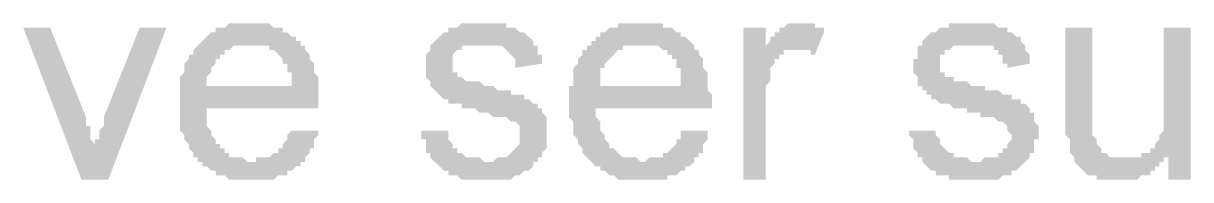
# Model space of a CAD drawing. Header units: millimetres. Extents: x 3949 to 6037, y -1956 to 1273.
# Drawn here: x 4905.26 to 4918, y -1666.15 to -1664.44 of the extents above; entities that cross this region are included whole.
import ezdxf

# ---------------------------------------------------------------- set-up
doc = ezdxf.new("R2010")
doc.units = ezdxf.units.MM
doc.layers.add('PADRÃO DE ENTRADA', color=7, linetype='Continuous', lineweight=0)

msp = doc.modelspace()

# ---------------------------------------------------------------- hatches: boundary and pattern name
at = {"layer": 'PADRÃO DE ENTRADA', "transparency": 33554559}
for points in [[(4905.896, -1666.15), (4905.261, -1664.49), (4905.554, -1664.49), (4905.945, -1665.466), (4905.945, -1665.515), (4905.945, -1665.515), (4905.945, -1665.564), (4905.994, -1665.564), (4905.994, -1665.613), (4905.994, -1665.662), (4905.994, -1665.662), (4905.994, -1665.71), (4906.042, -1665.759), (4906.042, -1665.759), (4906.042, -1665.808), (4906.042, -1665.759), (4906.042, -1665.759), (4906.042, -1665.71), (4906.091, -1665.71), (4906.091, -1665.662), (4906.091, -1665.613), (4906.091, -1665.613), (4906.14, -1665.564), (4906.14, -1665.515), (4906.14, -1665.515), (4906.14, -1665.466), (4906.531, -1664.49), (4906.823, -1664.49), (4906.189, -1666.15)], [(4909.606, -1665.613), (4909.899, -1665.613), (4909.899, -1665.613), (4909.899, -1665.662), (4909.899, -1665.71), (4909.899, -1665.71), (4909.948, -1665.759), (4909.948, -1665.759), (4909.948, -1665.808), (4909.997, -1665.808), (4909.997, -1665.857), (4909.997, -1665.857), (4910.046, -1665.857), (4910.046, -1665.857), (4910.094, -1665.906), (4910.094, -1665.906), (4910.143, -1665.906), (4910.192, -1665.906), (4910.192, -1665.906), (4910.241, -1665.906), (4910.29, -1665.955), (4910.29, -1665.955), (4910.339, -1665.955), (4910.339, -1665.955), (4910.387, -1665.955), (4910.436, -1665.906), (4910.436, -1665.906), (4910.485, -1665.906), (4910.534, -1665.906), (4910.534, -1665.906), (4910.583, -1665.857), (4910.583, -1665.857), (4910.583, -1665.857), (4910.631, -1665.808), (4910.631, -1665.808), (4910.68, -1665.759), (4910.68, -1665.759), (4910.68, -1665.71), (4910.68, -1665.71), (4910.68, -1665.662), (4910.68, -1665.662), (4910.68, -1665.613), (4910.68, -1665.564), (4910.68, -1665.564), (4910.631, -1665.515), (4910.631, -1665.515), (4910.583, -1665.515), (4910.583, -1665.515), (4910.583, -1665.515), (4910.534, -1665.466), (4910.485, -1665.466), (4910.485, -1665.466), (4910.436, -1665.466), (4910.387, -1665.466), (4910.339, -1665.418), (4910.339, -1665.418), (4910.29, -1665.418), (4910.241, -1665.418), (4910.192, -1665.369), (4910.143, -1665.369), (4910.143, -1665.369), (4910.094, -1665.369), (4910.046, -1665.369), (4910.046, -1665.32), (4909.997, -1665.32), (4909.997, -1665.32), (4909.948, -1665.32), (4909.948, -1665.32), (4909.899, -1665.32), (4909.899, -1665.271), (4909.899, -1665.271), (4909.85, -1665.271), (4909.85, -1665.271), (4909.802, -1665.222), (4909.802, -1665.222), (4909.753, -1665.173), (4909.753, -1665.173), (4909.753, -1665.173), (4909.704, -1665.125), (4909.704, -1665.125), (4909.704, -1665.076), (4909.655, -1665.027), (4909.655, -1665.027), (4909.655, -1664.978), (4909.655, -1664.929), (4909.655, -1664.929), (4909.655, -1664.929), (4909.655, -1664.881), (4909.655, -1664.832), (4909.655, -1664.832), (4909.655, -1664.783), (4909.704, -1664.734), (4909.704, -1664.734), (4909.704, -1664.685), (4909.704, -1664.685), (4909.753, -1664.636), (4909.753, -1664.636), (4909.802, -1664.588), (4909.802, -1664.588), (4909.85, -1664.539), (4909.85, -1664.539), (4909.85, -1664.539), (4909.899, -1664.539), (4909.899, -1664.49), (4909.948, -1664.49), (4909.997, -1664.49), (4909.997, -1664.49), (4910.046, -1664.441), (4910.046, -1664.441), (4910.094, -1664.441), (4910.094, -1664.441), (4910.143, -1664.441), (4910.192, -1664.441), (4910.192, -1664.441), (4910.241, -1664.441), (4910.29, -1664.441), (4910.29, -1664.441), (4910.339, -1664.441), (4910.387, -1664.441), (4910.387, -1664.441), (4910.436, -1664.441), (4910.485, -1664.441), (4910.485, -1664.441), (4910.534, -1664.441), (4910.534, -1664.49), (4910.583, -1664.49), (4910.631, -1664.49), (4910.631, -1664.49), (4910.68, -1664.539), (4910.729, -1664.539), (4910.729, -1664.539), (4910.778, -1664.588), (4910.778, -1664.588), (4910.778, -1664.588), (4910.827, -1664.636), (4910.827, -1664.636), (4910.827, -1664.685), (4910.876, -1664.685), (4910.876, -1664.734), (4910.876, -1664.734), (4910.876, -1664.783), (4910.924, -1664.783), (4910.924, -1664.832), (4910.924, -1664.881), (4910.924, -1664.881), (4910.631, -1664.929), (4910.631, -1664.881), (4910.631, -1664.881), (4910.631, -1664.832), (4910.631, -1664.832), (4910.583, -1664.783), (4910.583, -1664.783), (4910.534, -1664.734), (4910.534, -1664.734), (4910.534, -1664.734), (4910.485, -1664.685), (4910.485, -1664.685), (4910.436, -1664.685), (4910.387, -1664.685), (4910.387, -1664.685), (4910.339, -1664.685), (4910.29, -1664.685), (4910.29, -1664.685), (4910.241, -1664.685), (4910.192, -1664.685), (4910.192, -1664.685), (4910.143, -1664.685), (4910.094, -1664.685), (4910.094, -1664.685), (4910.046, -1664.685), (4910.046, -1664.734), (4909.997, -1664.734), (4909.997, -1664.734), (4909.997, -1664.734), (4909.948, -1664.783), (4909.948, -1664.783), (4909.948, -1664.832), (4909.948, -1664.832), (4909.948, -1664.881), (4909.948, -1664.929), (4909.948, -1664.929), (4909.948, -1664.978), (4909.948, -1664.978), (4909.997, -1664.978), (4909.997, -1665.027), (4910.046, -1665.027), (4910.046, -1665.027), (4910.046, -1665.027), (4910.094, -1665.076), (4910.094, -1665.076), (4910.143, -1665.076), (4910.143, -1665.076), (4910.192, -1665.076), (4910.241, -1665.076), (4910.29, -1665.125), (4910.339, -1665.125), (4910.339, -1665.125), (4910.339, -1665.125), (4910.387, -1665.125), (4910.436, -1665.173), (4910.485, -1665.173), (4910.534, -1665.173), (4910.534, -1665.173), (4910.583, -1665.173), (4910.583, -1665.222), (4910.631, -1665.222), (4910.68, -1665.222), (4910.68, -1665.222), (4910.68, -1665.222), (4910.729, -1665.222), (4910.729, -1665.271), (4910.778, -1665.271), (4910.778, -1665.271), (4910.827, -1665.32), (4910.827, -1665.32), (4910.876, -1665.32), (4910.876, -1665.369), (4910.924, -1665.369), (4910.924, -1665.418), (4910.924, -1665.418), (4910.973, -1665.466), (4910.973, -1665.466), (4910.973, -1665.515), (4910.973, -1665.515), (4910.973, -1665.564), (4910.973, -1665.613), (4910.973, -1665.662), (4910.973, -1665.662), (4910.973, -1665.662), (4910.973, -1665.71), (4910.973, -1665.71), (4910.973, -1665.759), (4910.973, -1665.808), (4910.973, -1665.808), (4910.924, -1665.857), (4910.924, -1665.857), (4910.924, -1665.906), (4910.876, -1665.906), (4910.876, -1665.955), (4910.827, -1665.955), (4910.827, -1666.003), (4910.827, -1666.003), (4910.778, -1666.052), (4910.729, -1666.052), (4910.729, -1666.052), (4910.68, -1666.101), (4910.68, -1666.101), (4910.631, -1666.101), (4910.631, -1666.101), (4910.583, -1666.15), (4910.534, -1666.15), (4910.534, -1666.15), (4910.485, -1666.15), (4910.485, -1666.15), (4910.436, -1666.15), (4910.387, -1666.15), (4910.339, -1666.15), (4910.339, -1666.15), (4910.339, -1666.15), (4910.29, -1666.15), (4910.241, -1666.15), (4910.192, -1666.15), (4910.192, -1666.15), (4910.143, -1666.15), (4910.094, -1666.15), (4910.094, -1666.15), (4910.046, -1666.15), (4909.997, -1666.101), (4909.997, -1666.101), (4909.948, -1666.101), (4909.948, -1666.101), (4909.899, -1666.101), (4909.899, -1666.052), (4909.85, -1666.052), (4909.85, -1666.052), (4909.85, -1666.052), (4909.802, -1666.003), (4909.802, -1666.003), (4909.753, -1665.955), (4909.753, -1665.955), (4909.704, -1665.906), (4909.704, -1665.906), (4909.704, -1665.857), (4909.655, -1665.857), (4909.655, -1665.808), (4909.655, -1665.808), (4909.655, -1665.759), (4909.655, -1665.71), (4909.606, -1665.71), (4909.606, -1665.662), (4909.606, -1665.613)], [(4913.121, -1666.15), (4913.121, -1664.49), (4913.365, -1664.49), (4913.365, -1664.734), (4913.365, -1664.685), (4913.414, -1664.636), (4913.414, -1664.636), (4913.414, -1664.588), (4913.463, -1664.588), (4913.463, -1664.539), (4913.512, -1664.539), (4913.512, -1664.49), (4913.512, -1664.49), (4913.512, -1664.49), (4913.561, -1664.49), (4913.61, -1664.441), (4913.61, -1664.441), (4913.658, -1664.441), (4913.658, -1664.441), (4913.707, -1664.441), (4913.707, -1664.441), (4913.756, -1664.441), (4913.756, -1664.441), (4913.805, -1664.441), (4913.854, -1664.441), (4913.854, -1664.441), (4913.902, -1664.441), (4913.902, -1664.49), (4913.951, -1664.49), (4914, -1664.49), (4914, -1664.539), (4913.902, -1664.783), (4913.854, -1664.783), (4913.854, -1664.734), (4913.805, -1664.734), (4913.805, -1664.734), (4913.756, -1664.734), (4913.707, -1664.734), (4913.707, -1664.734), (4913.658, -1664.734), (4913.658, -1664.734), (4913.61, -1664.734), (4913.561, -1664.734), (4913.561, -1664.783), (4913.512, -1664.783), (4913.512, -1664.783), (4913.512, -1664.832), (4913.463, -1664.832), (4913.463, -1664.881), (4913.463, -1664.881), (4913.414, -1664.929), (4913.414, -1664.929), (4913.414, -1664.978), (4913.414, -1664.978), (4913.414, -1665.027), (4913.414, -1665.027), (4913.414, -1665.076), (4913.365, -1665.125), (4913.365, -1665.125), (4913.365, -1665.173), (4913.365, -1665.222), (4913.365, -1665.222), (4913.365, -1665.271), (4913.365, -1666.15)], [(4914.928, -1665.613), (4915.221, -1665.613), (4915.221, -1665.613), (4915.221, -1665.662), (4915.269, -1665.71), (4915.269, -1665.71), (4915.269, -1665.759), (4915.269, -1665.759), (4915.318, -1665.808), (4915.318, -1665.808), (4915.367, -1665.857), (4915.367, -1665.857), (4915.367, -1665.857), (4915.416, -1665.857), (4915.416, -1665.906), (4915.465, -1665.906), (4915.465, -1665.906), (4915.514, -1665.906), (4915.562, -1665.906), (4915.562, -1665.906), (4915.611, -1665.955), (4915.66, -1665.955), (4915.66, -1665.955), (4915.709, -1665.955), (4915.709, -1665.955), (4915.758, -1665.906), (4915.806, -1665.906), (4915.806, -1665.906), (4915.855, -1665.906), (4915.904, -1665.906), (4915.904, -1665.857), (4915.904, -1665.857), (4915.953, -1665.857), (4915.953, -1665.808), (4916.002, -1665.808), (4916.002, -1665.759), (4916.002, -1665.759), (4916.051, -1665.71), (4916.051, -1665.71), (4916.051, -1665.662), (4916.051, -1665.662), (4916.002, -1665.613), (4916.002, -1665.564), (4916.002, -1665.564), (4915.953, -1665.515), (4915.953, -1665.515), (4915.953, -1665.515), (4915.904, -1665.515), (4915.904, -1665.515), (4915.855, -1665.466), (4915.855, -1665.466), (4915.806, -1665.466), (4915.758, -1665.466), (4915.709, -1665.466), (4915.709, -1665.418), (4915.66, -1665.418), (4915.611, -1665.418), (4915.562, -1665.418), (4915.562, -1665.369), (4915.514, -1665.369), (4915.465, -1665.369), (4915.416, -1665.369), (4915.416, -1665.369), (4915.367, -1665.32), (4915.367, -1665.32), (4915.318, -1665.32), (4915.318, -1665.32), (4915.269, -1665.32), (4915.269, -1665.32), (4915.221, -1665.271), (4915.221, -1665.271), (4915.221, -1665.271), (4915.172, -1665.271), (4915.172, -1665.222), (4915.123, -1665.222), (4915.123, -1665.173), (4915.074, -1665.173), (4915.074, -1665.173), (4915.074, -1665.125), (4915.025, -1665.125), (4915.025, -1665.076), (4915.025, -1665.027), (4915.025, -1665.027), (4914.976, -1664.978), (4914.976, -1664.929), (4914.976, -1664.929), (4914.976, -1664.929), (4914.976, -1664.881), (4914.976, -1664.832), (4915.025, -1664.832), (4915.025, -1664.783), (4915.025, -1664.734), (4915.025, -1664.734), (4915.025, -1664.685), (4915.074, -1664.685), (4915.074, -1664.636), (4915.074, -1664.636), (4915.123, -1664.588), (4915.123, -1664.588), (4915.172, -1664.539), (4915.172, -1664.539), (4915.221, -1664.539), (4915.221, -1664.539), (4915.269, -1664.49), (4915.269, -1664.49), (4915.318, -1664.49), (4915.367, -1664.49), (4915.367, -1664.441), (4915.367, -1664.441), (4915.416, -1664.441), (4915.465, -1664.441), (4915.465, -1664.441), (4915.514, -1664.441), (4915.562, -1664.441), (4915.562, -1664.441), (4915.611, -1664.441), (4915.66, -1664.441), (4915.66, -1664.441), (4915.709, -1664.441), (4915.758, -1664.441), (4915.758, -1664.441), (4915.806, -1664.441), (4915.855, -1664.441), (4915.855, -1664.441), (4915.904, -1664.49), (4915.904, -1664.49), (4915.953, -1664.49), (4916.002, -1664.49), (4916.002, -1664.539), (4916.051, -1664.539), (4916.051, -1664.539), (4916.099, -1664.588), (4916.099, -1664.588), (4916.148, -1664.588), (4916.148, -1664.636), (4916.148, -1664.636), (4916.197, -1664.685), (4916.197, -1664.685), (4916.197, -1664.734), (4916.197, -1664.734), (4916.246, -1664.783), (4916.246, -1664.783), (4916.246, -1664.832), (4916.246, -1664.881), (4916.246, -1664.881), (4916.002, -1664.929), (4916.002, -1664.881), (4915.953, -1664.881), (4915.953, -1664.832), (4915.953, -1664.832), (4915.953, -1664.783), (4915.904, -1664.783), (4915.904, -1664.734), (4915.855, -1664.734), (4915.855, -1664.734), (4915.855, -1664.685), (4915.806, -1664.685), (4915.758, -1664.685), (4915.758, -1664.685), (4915.709, -1664.685), (4915.66, -1664.685), (4915.66, -1664.685), (4915.611, -1664.685), (4915.562, -1664.685), (4915.562, -1664.685), (4915.514, -1664.685), (4915.465, -1664.685), (4915.465, -1664.685), (4915.416, -1664.685), (4915.416, -1664.685), (4915.367, -1664.734), (4915.367, -1664.734), (4915.367, -1664.734), (4915.318, -1664.734), (4915.318, -1664.783), (4915.269, -1664.783), (4915.269, -1664.832), (4915.269, -1664.832), (4915.269, -1664.881), (4915.269, -1664.929), (4915.269, -1664.929), (4915.269, -1664.978), (4915.318, -1664.978), (4915.318, -1664.978), (4915.318, -1665.027), (4915.367, -1665.027), (4915.416, -1665.027), (4915.416, -1665.027), (4915.416, -1665.076), (4915.416, -1665.076), (4915.465, -1665.076), (4915.465, -1665.076), (4915.514, -1665.076), (4915.562, -1665.076), (4915.611, -1665.125), (4915.66, -1665.125), (4915.66, -1665.125), (4915.709, -1665.125), (4915.758, -1665.125), (4915.758, -1665.173), (4915.806, -1665.173), (4915.855, -1665.173), (4915.904, -1665.173), (4915.904, -1665.173), (4915.953, -1665.222), (4915.953, -1665.222), (4916.002, -1665.222), (4916.002, -1665.222), (4916.051, -1665.222), (4916.051, -1665.222), (4916.051, -1665.271), (4916.099, -1665.271), (4916.148, -1665.271), (4916.148, -1665.32), (4916.197, -1665.32), (4916.197, -1665.32), (4916.246, -1665.369), (4916.246, -1665.369), (4916.246, -1665.418), (4916.295, -1665.418), (4916.295, -1665.466), (4916.295, -1665.466), (4916.295, -1665.515), (4916.295, -1665.515), (4916.343, -1665.564), (4916.343, -1665.613), (4916.343, -1665.662), (4916.343, -1665.662), (4916.343, -1665.662), (4916.343, -1665.71), (4916.295, -1665.71), (4916.295, -1665.759), (4916.295, -1665.808), (4916.295, -1665.808), (4916.295, -1665.857), (4916.246, -1665.857), (4916.246, -1665.906), (4916.246, -1665.906), (4916.197, -1665.955), (4916.197, -1665.955), (4916.148, -1666.003), (4916.148, -1666.003), (4916.099, -1666.052), (4916.099, -1666.052), (4916.051, -1666.052), (4916.051, -1666.101), (4916.002, -1666.101), (4915.953, -1666.101), (4915.953, -1666.101), (4915.904, -1666.15), (4915.904, -1666.15), (4915.855, -1666.15), (4915.806, -1666.15), (4915.806, -1666.15), (4915.758, -1666.15), (4915.709, -1666.15), (4915.709, -1666.15), (4915.66, -1666.15), (4915.66, -1666.15), (4915.611, -1666.15), (4915.562, -1666.15), (4915.562, -1666.15), (4915.514, -1666.15), (4915.465, -1666.15), (4915.416, -1666.15), (4915.416, -1666.15), (4915.367, -1666.15), (4915.367, -1666.101), (4915.318, -1666.101), (4915.269, -1666.101), (4915.269, -1666.101), (4915.221, -1666.101), (4915.221, -1666.052), (4915.172, -1666.052), (4915.172, -1666.052), (4915.172, -1666.052), (4915.123, -1666.003), (4915.123, -1666.003), (4915.074, -1665.955), (4915.074, -1665.955), (4915.074, -1665.906), (4915.025, -1665.906), (4915.025, -1665.857), (4915.025, -1665.857), (4914.976, -1665.808), (4914.976, -1665.808), (4914.976, -1665.759), (4914.976, -1665.71), (4914.976, -1665.71), (4914.928, -1665.662), (4914.928, -1665.613)], [(4917.759, -1666.15), (4917.759, -1665.906), (4917.71, -1665.906), (4917.71, -1665.955), (4917.662, -1665.955), (4917.662, -1666.003), (4917.662, -1666.003), (4917.613, -1666.003), (4917.613, -1666.052), (4917.564, -1666.052), (4917.564, -1666.101), (4917.515, -1666.101), (4917.515, -1666.101), (4917.466, -1666.101), (4917.418, -1666.15), (4917.418, -1666.15), (4917.369, -1666.15), (4917.369, -1666.15), (4917.32, -1666.15), (4917.271, -1666.15), (4917.271, -1666.15), (4917.222, -1666.15), (4917.222, -1666.15), (4917.173, -1666.15), (4917.173, -1666.15), (4917.125, -1666.15), (4917.076, -1666.15), (4917.076, -1666.15), (4917.027, -1666.15), (4916.978, -1666.15), (4916.978, -1666.101), (4916.929, -1666.101), (4916.929, -1666.101), (4916.88, -1666.101), (4916.832, -1666.052), (4916.832, -1666.052), (4916.783, -1666.003), (4916.783, -1666.003), (4916.783, -1666.003), (4916.734, -1665.955), (4916.734, -1665.955), (4916.734, -1665.906), (4916.734, -1665.906), (4916.685, -1665.857), (4916.685, -1665.808), (4916.685, -1665.808), (4916.685, -1665.759), (4916.685, -1665.759), (4916.685, -1665.759), (4916.685, -1665.71), (4916.636, -1665.662), (4916.636, -1665.662), (4916.636, -1665.613), (4916.636, -1665.564), (4916.636, -1665.564), (4916.636, -1665.515), (4916.636, -1665.515), (4916.636, -1664.49), (4916.929, -1664.49), (4916.929, -1665.369), (4916.929, -1665.418), (4916.929, -1665.466), (4916.929, -1665.515), (4916.929, -1665.564), (4916.929, -1665.564), (4916.929, -1665.613), (4916.929, -1665.662), (4916.929, -1665.662), (4916.929, -1665.662), (4916.929, -1665.662), (4916.978, -1665.71), (4916.978, -1665.759), (4916.978, -1665.759), (4917.027, -1665.808), (4917.027, -1665.808), (4917.027, -1665.857), (4917.076, -1665.857), (4917.076, -1665.857), (4917.125, -1665.906), (4917.125, -1665.906), (4917.173, -1665.906), (4917.222, -1665.906), (4917.222, -1665.906), (4917.271, -1665.906), (4917.271, -1665.906), (4917.32, -1665.906), (4917.32, -1665.906), (4917.369, -1665.906), (4917.418, -1665.906), (4917.418, -1665.906), (4917.466, -1665.906), (4917.466, -1665.857), (4917.515, -1665.857), (4917.564, -1665.857), (4917.564, -1665.808), (4917.613, -1665.808), (4917.613, -1665.759), (4917.613, -1665.759), (4917.662, -1665.71), (4917.662, -1665.71), (4917.662, -1665.662), (4917.662, -1665.662), (4917.71, -1665.613), (4917.71, -1665.613), (4917.71, -1665.564), (4917.71, -1665.564), (4917.71, -1665.515), (4917.71, -1665.466), (4917.71, -1665.466), (4917.71, -1665.418), (4917.71, -1665.369), (4917.71, -1665.369), (4917.71, -1664.49), (4918.003, -1664.49), (4918.003, -1666.15)]]:
    msp.add_hatch(color=7, dxfattribs=at).paths.add_polyline_path(points)
h = msp.add_hatch(color=7, dxfattribs=at)
h.paths.add_polyline_path([(4908.19, -1665.613), (4908.483, -1665.613), (4908.483, -1665.662), (4908.435, -1665.71), (4908.435, -1665.71), (4908.435, -1665.759), (4908.435, -1665.808), (4908.386, -1665.808), (4908.386, -1665.857), (4908.386, -1665.857), (4908.337, -1665.906), (4908.337, -1665.906), (4908.337, -1665.955), (4908.288, -1665.955), (4908.288, -1666.003), (4908.239, -1666.003), (4908.239, -1666.003), (4908.239, -1666.003), (4908.19, -1666.052), (4908.19, -1666.052), (4908.142, -1666.052), (4908.142, -1666.101), (4908.093, -1666.101), (4908.093, -1666.101), (4908.044, -1666.101), (4907.995, -1666.15), (4907.995, -1666.15), (4907.946, -1666.15), (4907.898, -1666.15), (4907.898, -1666.15), (4907.849, -1666.15), (4907.8, -1666.15), (4907.8, -1666.15), (4907.751, -1666.15), (4907.751, -1666.15), (4907.702, -1666.15), (4907.702, -1666.15), (4907.653, -1666.15), (4907.605, -1666.15), (4907.556, -1666.15), (4907.556, -1666.15), (4907.507, -1666.15), (4907.507, -1666.15), (4907.458, -1666.101), (4907.409, -1666.101), (4907.409, -1666.101), (4907.36, -1666.101), (4907.36, -1666.052), (4907.312, -1666.052), (4907.312, -1666.052), (4907.263, -1666.003), (4907.263, -1666.003), (4907.214, -1666.003), (4907.214, -1665.955), (4907.165, -1665.955), (4907.165, -1665.955), (4907.165, -1665.906), (4907.116, -1665.906), (4907.116, -1665.857), (4907.116, -1665.857), (4907.068, -1665.808), (4907.068, -1665.808), (4907.068, -1665.759), (4907.068, -1665.759), (4907.019, -1665.71), (4907.019, -1665.71), (4907.019, -1665.662), (4907.019, -1665.662), (4906.97, -1665.613), (4906.97, -1665.564), (4906.97, -1665.564), (4906.97, -1665.515), (4906.97, -1665.466), (4906.97, -1665.466), (4906.97, -1665.418), (4906.97, -1665.369), (4906.97, -1665.32), (4906.97, -1665.32), (4906.97, -1665.271), (4906.97, -1665.222), (4906.97, -1665.222), (4906.97, -1665.173), (4906.97, -1665.125), (4906.97, -1665.125), (4906.97, -1665.076), (4906.97, -1665.027), (4906.97, -1665.027), (4907.019, -1664.978), (4907.019, -1664.929), (4907.019, -1664.929), (4907.019, -1664.881), (4907.019, -1664.881), (4907.068, -1664.832), (4907.068, -1664.832), (4907.068, -1664.783), (4907.116, -1664.783), (4907.116, -1664.734), (4907.116, -1664.734), (4907.165, -1664.685), (4907.165, -1664.685), (4907.165, -1664.685), (4907.214, -1664.636), (4907.214, -1664.636), (4907.263, -1664.588), (4907.263, -1664.588), (4907.312, -1664.539), (4907.312, -1664.539), (4907.36, -1664.539), (4907.36, -1664.49), (4907.409, -1664.49), (4907.409, -1664.49), (4907.458, -1664.49), (4907.458, -1664.49), (4907.507, -1664.441), (4907.556, -1664.441), (4907.556, -1664.441), (4907.605, -1664.441), (4907.653, -1664.441), (4907.653, -1664.441), (4907.702, -1664.441), (4907.751, -1664.441), (4907.751, -1664.441), (4907.751, -1664.441), (4907.8, -1664.441), (4907.849, -1664.441), (4907.849, -1664.441), (4907.898, -1664.441), (4907.946, -1664.441), (4907.946, -1664.441), (4907.995, -1664.49), (4907.995, -1664.49), (4908.044, -1664.49), (4908.093, -1664.49), (4908.093, -1664.539), (4908.142, -1664.539), (4908.142, -1664.539), (4908.19, -1664.588), (4908.19, -1664.588), (4908.239, -1664.588), (4908.239, -1664.636), (4908.288, -1664.636), (4908.288, -1664.636), (4908.288, -1664.685), (4908.337, -1664.685), (4908.337, -1664.734), (4908.337, -1664.734), (4908.386, -1664.783), (4908.386, -1664.783), (4908.386, -1664.832), (4908.386, -1664.832), (4908.435, -1664.881), (4908.435, -1664.881), (4908.435, -1664.929), (4908.435, -1664.978), (4908.435, -1664.978), (4908.483, -1665.027), (4908.483, -1665.076), (4908.483, -1665.076), (4908.483, -1665.125), (4908.483, -1665.173), (4908.483, -1665.173), (4908.483, -1665.222), (4908.483, -1665.271), (4908.483, -1665.271), (4908.483, -1665.32), (4908.483, -1665.369), (4908.483, -1665.369), (4907.263, -1665.369), (4907.263, -1665.418), (4907.263, -1665.466), (4907.263, -1665.466), (4907.263, -1665.515), (4907.263, -1665.564), (4907.263, -1665.564), (4907.312, -1665.613), (4907.312, -1665.613), (4907.312, -1665.662), (4907.312, -1665.662), (4907.36, -1665.71), (4907.36, -1665.71), (4907.36, -1665.759), (4907.409, -1665.759), (4907.409, -1665.808), (4907.409, -1665.808), (4907.458, -1665.808), (4907.458, -1665.857), (4907.507, -1665.857), (4907.507, -1665.906), (4907.556, -1665.906), (4907.605, -1665.906), (4907.605, -1665.906), (4907.653, -1665.906), (4907.653, -1665.906), (4907.702, -1665.955), (4907.751, -1665.955), (4907.751, -1665.955), (4907.8, -1665.955), (4907.8, -1665.906), (4907.849, -1665.906), (4907.898, -1665.906), (4907.898, -1665.906), (4907.946, -1665.906), (4907.946, -1665.906), (4907.995, -1665.857), (4907.995, -1665.857), (4908.044, -1665.857), (4908.044, -1665.808), (4908.093, -1665.808), (4908.093, -1665.759), (4908.093, -1665.759), (4908.142, -1665.71), (4908.142, -1665.71), (4908.142, -1665.662), (4908.19, -1665.613), (4908.19, -1665.613), (4908.19, -1665.613)], flags=0)
h.paths.add_polyline_path([(4907.263, -1665.125), (4908.19, -1665.125), (4908.19, -1665.076), (4908.19, -1665.076), (4908.19, -1665.027), (4908.19, -1664.978), (4908.142, -1664.978), (4908.142, -1664.929), (4908.142, -1664.929), (4908.142, -1664.881), (4908.093, -1664.881), (4908.093, -1664.832), (4908.093, -1664.832), (4908.044, -1664.783), (4908.044, -1664.783), (4907.995, -1664.734), (4907.995, -1664.734), (4907.946, -1664.734), (4907.946, -1664.685), (4907.898, -1664.685), (4907.898, -1664.685), (4907.849, -1664.685), (4907.849, -1664.685), (4907.8, -1664.685), (4907.751, -1664.685), (4907.751, -1664.685), (4907.702, -1664.685), (4907.653, -1664.685), (4907.653, -1664.685), (4907.605, -1664.685), (4907.556, -1664.685), (4907.556, -1664.685), (4907.507, -1664.734), (4907.507, -1664.734), (4907.458, -1664.734), (4907.458, -1664.783), (4907.409, -1664.783), (4907.409, -1664.783), (4907.409, -1664.832), (4907.36, -1664.832), (4907.36, -1664.881), (4907.36, -1664.881), (4907.312, -1664.929), (4907.312, -1664.929), (4907.312, -1664.978), (4907.312, -1664.978), (4907.263, -1665.027), (4907.263, -1665.076), (4907.263, -1665.076), (4907.263, -1665.125), (4907.263, -1665.125)], flags=0)
h = msp.add_hatch(color=7, dxfattribs=at)
h.paths.add_polyline_path([(4912.438, -1665.613), (4912.731, -1665.613), (4912.731, -1665.662), (4912.731, -1665.71), (4912.731, -1665.71), (4912.682, -1665.759), (4912.682, -1665.808), (4912.682, -1665.808), (4912.682, -1665.857), (4912.633, -1665.857), (4912.633, -1665.906), (4912.584, -1665.906), (4912.584, -1665.955), (4912.584, -1665.955), (4912.535, -1666.003), (4912.535, -1666.003), (4912.487, -1666.003), (4912.487, -1666.003), (4912.487, -1666.052), (4912.438, -1666.052), (4912.438, -1666.052), (4912.389, -1666.101), (4912.389, -1666.101), (4912.34, -1666.101), (4912.291, -1666.101), (4912.291, -1666.15), (4912.243, -1666.15), (4912.243, -1666.15), (4912.194, -1666.15), (4912.145, -1666.15), (4912.145, -1666.15), (4912.096, -1666.15), (4912.047, -1666.15), (4911.998, -1666.15), (4911.998, -1666.15), (4911.998, -1666.15), (4911.95, -1666.15), (4911.901, -1666.15), (4911.901, -1666.15), (4911.852, -1666.15), (4911.803, -1666.15), (4911.803, -1666.15), (4911.754, -1666.15), (4911.706, -1666.101), (4911.706, -1666.101), (4911.657, -1666.101), (4911.657, -1666.101), (4911.608, -1666.052), (4911.608, -1666.052), (4911.559, -1666.052), (4911.559, -1666.003), (4911.51, -1666.003), (4911.51, -1666.003), (4911.461, -1665.955), (4911.461, -1665.955), (4911.461, -1665.955), (4911.413, -1665.906), (4911.413, -1665.906), (4911.364, -1665.857), (4911.364, -1665.857), (4911.364, -1665.808), (4911.364, -1665.808), (4911.315, -1665.759), (4911.315, -1665.759), (4911.315, -1665.71), (4911.315, -1665.71), (4911.266, -1665.662), (4911.266, -1665.662), (4911.266, -1665.613), (4911.266, -1665.564), (4911.266, -1665.564), (4911.266, -1665.515), (4911.217, -1665.466), (4911.217, -1665.466), (4911.217, -1665.418), (4911.217, -1665.369), (4911.217, -1665.32), (4911.217, -1665.32), (4911.217, -1665.271), (4911.217, -1665.222), (4911.217, -1665.222), (4911.217, -1665.173), (4911.217, -1665.125), (4911.266, -1665.125), (4911.266, -1665.076), (4911.266, -1665.027), (4911.266, -1665.027), (4911.266, -1664.978), (4911.266, -1664.929), (4911.266, -1664.929), (4911.315, -1664.881), (4911.315, -1664.881), (4911.315, -1664.832), (4911.315, -1664.832), (4911.364, -1664.783), (4911.364, -1664.783), (4911.364, -1664.734), (4911.413, -1664.734), (4911.413, -1664.685), (4911.413, -1664.685), (4911.461, -1664.685), (4911.461, -1664.636), (4911.51, -1664.636), (4911.51, -1664.588), (4911.559, -1664.588), (4911.559, -1664.539), (4911.608, -1664.539), (4911.608, -1664.539), (4911.657, -1664.49), (4911.657, -1664.49), (4911.706, -1664.49), (4911.706, -1664.49), (4911.754, -1664.49), (4911.754, -1664.441), (4911.803, -1664.441), (4911.852, -1664.441), (4911.852, -1664.441), (4911.901, -1664.441), (4911.95, -1664.441), (4911.95, -1664.441), (4911.998, -1664.441), (4911.998, -1664.441), (4912.047, -1664.441), (4912.047, -1664.441), (4912.096, -1664.441), (4912.145, -1664.441), (4912.145, -1664.441), (4912.194, -1664.441), (4912.243, -1664.441), (4912.243, -1664.49), (4912.291, -1664.49), (4912.291, -1664.49), (4912.34, -1664.49), (4912.389, -1664.539), (4912.389, -1664.539), (4912.438, -1664.539), (4912.438, -1664.588), (4912.487, -1664.588), (4912.487, -1664.588), (4912.535, -1664.636), (4912.535, -1664.636), (4912.535, -1664.636), (4912.584, -1664.685), (4912.584, -1664.685), (4912.584, -1664.734), (4912.633, -1664.734), (4912.633, -1664.783), (4912.633, -1664.783), (4912.682, -1664.832), (4912.682, -1664.832), (4912.682, -1664.881), (4912.682, -1664.881), (4912.682, -1664.929), (4912.731, -1664.978), (4912.731, -1664.978), (4912.731, -1665.027), (4912.731, -1665.076), (4912.731, -1665.076), (4912.731, -1665.125), (4912.731, -1665.173), (4912.731, -1665.173), (4912.78, -1665.222), (4912.78, -1665.271), (4912.78, -1665.271), (4912.78, -1665.32), (4912.78, -1665.369), (4912.78, -1665.369), (4911.51, -1665.369), (4911.51, -1665.418), (4911.51, -1665.466), (4911.51, -1665.466), (4911.559, -1665.515), (4911.559, -1665.564), (4911.559, -1665.564), (4911.559, -1665.613), (4911.559, -1665.613), (4911.608, -1665.662), (4911.608, -1665.662), (4911.608, -1665.71), (4911.608, -1665.71), (4911.657, -1665.759), (4911.657, -1665.759), (4911.657, -1665.808), (4911.706, -1665.808), (4911.706, -1665.808), (4911.754, -1665.857), (4911.754, -1665.857), (4911.803, -1665.906), (4911.803, -1665.906), (4911.852, -1665.906), (4911.901, -1665.906), (4911.901, -1665.906), (4911.95, -1665.906), (4911.998, -1665.955), (4911.998, -1665.955), (4911.998, -1665.955), (4912.047, -1665.955), (4912.096, -1665.906), (4912.096, -1665.906), (4912.145, -1665.906), (4912.194, -1665.906), (4912.194, -1665.906), (4912.243, -1665.906), (4912.243, -1665.857), (4912.291, -1665.857), (4912.291, -1665.857), (4912.34, -1665.808), (4912.34, -1665.808), (4912.389, -1665.759), (4912.389, -1665.759), (4912.389, -1665.71), (4912.438, -1665.71), (4912.438, -1665.662), (4912.438, -1665.613), (4912.438, -1665.613), (4912.438, -1665.613)], flags=0)
h.paths.add_polyline_path([(4911.51, -1665.125), (4912.438, -1665.125), (4912.438, -1665.076), (4912.438, -1665.076), (4912.438, -1665.027), (4912.438, -1664.978), (4912.438, -1664.978), (4912.438, -1664.929), (4912.389, -1664.929), (4912.389, -1664.881), (4912.389, -1664.881), (4912.389, -1664.832), (4912.34, -1664.832), (4912.34, -1664.783), (4912.291, -1664.783), (4912.291, -1664.734), (4912.243, -1664.734), (4912.243, -1664.734), (4912.194, -1664.685), (4912.194, -1664.685), (4912.145, -1664.685), (4912.145, -1664.685), (4912.096, -1664.685), (4912.047, -1664.685), (4912.047, -1664.685), (4911.998, -1664.685), (4911.95, -1664.685), (4911.95, -1664.685), (4911.901, -1664.685), (4911.901, -1664.685), (4911.852, -1664.685), (4911.803, -1664.685), (4911.803, -1664.734), (4911.754, -1664.734), (4911.754, -1664.734), (4911.706, -1664.783), (4911.706, -1664.783), (4911.706, -1664.783), (4911.657, -1664.832), (4911.657, -1664.832), (4911.608, -1664.881), (4911.608, -1664.881), (4911.608, -1664.929), (4911.559, -1664.929), (4911.559, -1664.978), (4911.559, -1664.978), (4911.559, -1665.027), (4911.559, -1665.076), (4911.559, -1665.076), (4911.559, -1665.125), (4911.51, -1665.125)], flags=0)

doc.saveas('drawing.dxf')
